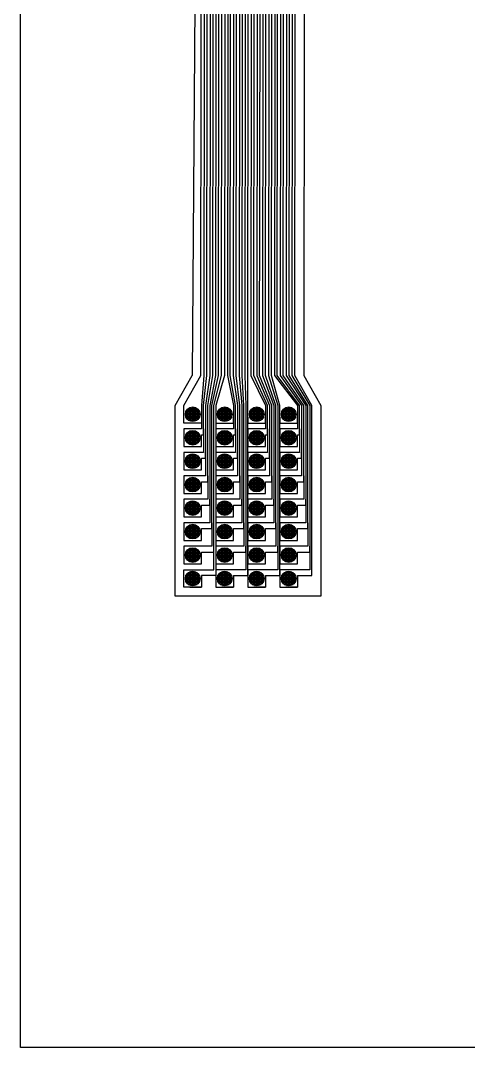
# Model space of a CAD drawing. Header units: inches. Extents: x 30.9 to 70.9, y 33.3 to 103.3.
# Drawn here: x 30.93 to 46.18, y 33.29 to 68.29 of the extents above; entities that cross this region are included whole.
import ezdxf

# ---------------------------------------------------------------- set-up
doc = ezdxf.new("R2010")
doc.units = ezdxf.units.IN
doc.header["$MEASUREMENT"] = 0
for name, color, linetype in [('Foil', 5, 'Continuous'), ('Hole', 1, 'Continuous'), ('Outline', 93, 'Continuous'), ('Raster', 2, 'Continuous')]:
    doc.layers.add(name, color=color, linetype=linetype)

msp = doc.modelspace()

# ---------------------------------------------------------------- linework, layer by layer
at = {"layer": 'Foil'}
for p, q in [((30.927, 33.286), (30.927, 103.286)), ((37.07, 56.191), (37.095, 83.234)), ((37.195, 83.234), (37.17, 56.191)), ((37.27, 56.191), (37.295, 83.234)), ((37.395, 83.234), (37.37, 56.191)), ((37.47, 56.191), (37.495, 83.234)), ((37.595, 83.234), (37.57, 56.191)), ((37.67, 56.191), (37.695, 83.234)), ((37.77, 56.191), (37.795, 83.234)), ((37.895, 83.234), (37.87, 56.191)), ((37.995, 83.234), (37.97, 56.191)), ((38.07, 56.191), (38.095, 83.234)), ((38.195, 83.234), (38.17, 56.191)), ((38.27, 56.191), (38.295, 83.234)), ((38.395, 83.234), (38.37, 56.191)), ((38.47, 56.191), (38.495, 83.234)), ((38.595, 83.234), (38.57, 56.191)), ((38.67, 56.191), (38.695, 83.234)), ((38.795, 83.234), (38.77, 56.191)), ((38.87, 56.191), (38.895, 83.234)), ((38.995, 83.234), (38.97, 56.191)), ((39.07, 56.191), (39.095, 83.234)), ((39.195, 83.234), (39.17, 56.191)), ((39.27, 56.191), (39.295, 83.234)), ((39.395, 83.234), (39.37, 56.191)), ((39.47, 56.191), (39.495, 83.234)), ((39.595, 83.234), (39.57, 56.191)), ((39.67, 56.191), (39.695, 83.234)), ((39.795, 83.234), (39.77, 56.191)), ((39.87, 56.191), (39.895, 83.234)), ((39.995, 83.234), (39.97, 56.191)), ((40.07, 56.191), (40.095, 83.234)), ((40.195, 83.234), (40.17, 56.191)), ((40.27, 56.191), (40.295, 83.234)), ((36.49, 55.169), (37.07, 56.191)), ((37.17, 56.191), (37.09, 55.169)), ((37.16, 55.169), (37.27, 56.191)), ((37.37, 56.191), (37.23, 55.169)), ((37.3, 55.169), (37.47, 56.191)), ((37.57, 56.191), (37.37, 55.169)), ((37.44, 55.169), (37.67, 56.191)), ((37.51, 55.169), (37.77, 56.191)), ((37.87, 56.191), (37.58, 55.169)), ((37.97, 56.191), (38.18, 55.169)), ((38.25, 55.169), (38.07, 56.191)), ((38.17, 56.191), (38.32, 55.169)), ((38.39, 55.169), (38.27, 56.191)), ((38.37, 56.191), (38.46, 55.169)), ((38.53, 55.169), (38.47, 56.191)), ((38.57, 56.191), (38.6, 55.169)), ((38.67, 55.169), (38.67, 56.191)), ((38.77, 56.191), (39.27, 55.169)), ((39.34, 55.169), (38.87, 56.191)), ((38.97, 56.191), (39.41, 55.169)), ((39.48, 55.169), (39.07, 56.191)), ((39.17, 56.191), (39.55, 55.169)), ((39.62, 55.169), (39.27, 56.191)), ((39.37, 56.191), (39.69, 55.169)), ((39.76, 55.169), (39.47, 56.191)), ((39.57, 56.191), (40.36, 55.169)), ((40.43, 55.169), (39.67, 56.191)), ((39.77, 56.191), (40.5, 55.169)), ((40.57, 55.169), (39.87, 56.191)), ((39.97, 56.191), (40.64, 55.169)), ((40.71, 55.169), (40.07, 56.191)), ((40.17, 56.191), (40.78, 55.169)), ((40.85, 55.169), (40.27, 56.191)), ((36.49, 54.569), (36.49, 55.169)), ((37.09, 55.169), (37.09, 54.369)), ((37.16, 54.169), (37.16, 55.169)), ((37.23, 55.169), (37.23, 52.769)), ((37.3, 52.569), (37.3, 55.169)), ((37.37, 55.169), (37.37, 51.169)), ((37.44, 50.969), (37.44, 55.169)), ((37.51, 49.569), (37.51, 55.169)), ((37.58, 55.169), (37.58, 49.369)), ((38.18, 55.169), (38.18, 54.369)), ((38.25, 54.169), (38.25, 55.169)), ((38.32, 55.169), (38.32, 52.769)), ((38.39, 52.569), (38.39, 55.169)), ((38.46, 55.169), (38.46, 51.169)), ((38.53, 50.969), (38.53, 55.169)), ((38.6, 55.169), (38.6, 49.569)), ((38.67, 49.369), (38.67, 55.169)), ((39.27, 55.169), (39.27, 54.369)), ((39.34, 54.169), (39.34, 55.169)), ((39.41, 55.169), (39.41, 52.769)), ((39.48, 52.569), (39.48, 55.169)), ((39.55, 55.169), (39.55, 51.169)), ((39.62, 50.969), (39.62, 55.169)), ((39.69, 55.169), (39.69, 49.569)), ((39.76, 49.369), (39.76, 55.169)), ((40.36, 55.169), (40.36, 54.369)), ((40.43, 54.169), (40.43, 55.169)), ((40.5, 55.169), (40.5, 52.769)), ((40.57, 52.569), (40.57, 55.169)), ((40.64, 55.169), (40.64, 51.169)), ((40.71, 50.969), (40.71, 55.169)), ((40.78, 55.169), (40.78, 49.569)), ((40.85, 49.369), (40.85, 55.169)), ((37.09, 54.769), (37.09, 54.569)), ((37.58, 54.769), (37.58, 54.569)), ((38.18, 54.569), (38.18, 54.769)), ((38.67, 54.769), (38.67, 54.569)), ((39.27, 54.569), (39.27, 54.769)), ((39.76, 54.769), (39.76, 54.569)), ((40.36, 54.569), (40.36, 54.769)), ((37.09, 54.569), (36.49, 54.569)), ((36.49, 54.369), (36.49, 53.769)), ((37.09, 54.369), (36.49, 54.369)), ((37.16, 54.369), (37.16, 54.169)), ((37.58, 54.569), (38.18, 54.569)), ((38.18, 54.369), (37.58, 54.369)), ((37.58, 54.369), (37.58, 53.769)), ((38.25, 54.369), (38.25, 54.169)), ((38.67, 54.569), (39.27, 54.569)), ((39.27, 54.369), (38.67, 54.369)), ((38.67, 54.369), (38.67, 53.769)), ((39.34, 54.369), (39.34, 54.169)), ((39.76, 54.569), (40.36, 54.569)), ((40.36, 54.369), (39.76, 54.369)), ((39.76, 54.369), (39.76, 53.769)), ((40.43, 54.369), (40.43, 54.169)), ((37.09, 53.769), (37.09, 54.169)), ((37.09, 54.169), (37.16, 54.169)), ((37.16, 54.169), (37.16, 53.569)), ((38.18, 53.769), (38.18, 54.169)), ((38.18, 54.169), (38.25, 54.169)), ((38.25, 54.169), (38.25, 53.569)), ((39.27, 53.769), (39.27, 54.169)), ((39.27, 54.169), (39.34, 54.169)), ((39.34, 54.169), (39.34, 53.569)), ((40.36, 53.769), (40.36, 54.169)), ((40.36, 54.169), (40.43, 54.169)), ((40.43, 54.169), (40.43, 53.569)), ((36.49, 53.769), (37.09, 53.769)), ((37.16, 53.569), (36.49, 53.569)), ((36.49, 53.569), (36.49, 52.969)), ((37.23, 53.369), (37.23, 53.569)), ((37.58, 53.769), (38.18, 53.769)), ((38.25, 53.569), (37.58, 53.569)), ((37.58, 53.569), (37.58, 52.969)), ((38.32, 53.369), (38.32, 53.569)), ((38.67, 53.769), (39.27, 53.769)), ((39.34, 53.569), (38.67, 53.569)), ((38.67, 53.569), (38.67, 52.969)), ((39.41, 53.369), (39.41, 53.569)), ((39.76, 53.769), (40.36, 53.769)), ((40.43, 53.569), (39.76, 53.569)), ((39.76, 53.569), (39.76, 52.969)), ((40.5, 53.369), (40.5, 53.569)), ((37.09, 52.969), (37.09, 53.369)), ((37.09, 53.369), (37.23, 53.369)), ((38.18, 52.969), (38.18, 53.369)), ((38.18, 53.369), (38.32, 53.369)), ((39.27, 52.969), (39.27, 53.369)), ((39.27, 53.369), (39.41, 53.369)), ((40.36, 52.969), (40.36, 53.369)), ((40.36, 53.369), (40.5, 53.369)), ((36.49, 52.969), (37.09, 52.969)), ((37.58, 52.969), (38.18, 52.969)), ((38.67, 52.969), (39.27, 52.969)), ((39.76, 52.969), (40.36, 52.969)), ((37.23, 52.769), (36.49, 52.769)), ((36.49, 52.769), (36.49, 52.169)), ((37.09, 52.169), (37.09, 52.569)), ((37.09, 52.569), (37.3, 52.569)), ((37.3, 52.769), (37.3, 52.569)), ((37.3, 52.569), (37.3, 51.969)), ((38.32, 52.769), (37.58, 52.769)), ((37.58, 52.769), (37.58, 52.169)), ((38.18, 52.169), (38.18, 52.569)), ((38.18, 52.569), (38.39, 52.569)), ((38.39, 52.769), (38.39, 52.569)), ((38.39, 52.569), (38.39, 51.969)), ((39.41, 52.769), (38.67, 52.769)), ((38.67, 52.769), (38.67, 52.169)), ((39.27, 52.169), (39.27, 52.569)), ((39.27, 52.569), (39.48, 52.569)), ((39.48, 52.769), (39.48, 52.569)), ((39.48, 52.569), (39.48, 51.969)), ((40.5, 52.769), (39.76, 52.769)), ((39.76, 52.769), (39.76, 52.169)), ((40.36, 52.169), (40.36, 52.569)), ((40.36, 52.569), (40.57, 52.569)), ((40.57, 52.769), (40.57, 52.569)), ((40.57, 52.569), (40.57, 51.969)), ((36.49, 52.169), (37.09, 52.169)), ((37.58, 52.169), (38.18, 52.169)), ((38.67, 52.169), (39.27, 52.169)), ((39.76, 52.169), (40.36, 52.169)), ((37.3, 51.969), (36.49, 51.969)), ((36.49, 51.969), (36.49, 51.369)), ((37.37, 51.769), (37.37, 51.969)), ((38.39, 51.969), (37.58, 51.969)), ((37.58, 51.969), (37.58, 51.369)), ((38.46, 51.769), (38.46, 51.969)), ((39.48, 51.969), (38.67, 51.969)), ((38.67, 51.969), (38.67, 51.369)), ((39.55, 51.769), (39.55, 51.969)), ((40.57, 51.969), (39.76, 51.969)), ((39.76, 51.969), (39.76, 51.369)), ((40.64, 51.769), (40.64, 51.969)), ((37.09, 51.369), (37.09, 51.769)), ((37.09, 51.769), (37.37, 51.769)), ((38.18, 51.369), (38.18, 51.769)), ((38.18, 51.769), (38.46, 51.769)), ((39.27, 51.369), (39.27, 51.769)), ((39.27, 51.769), (39.55, 51.769)), ((40.36, 51.369), (40.36, 51.769)), ((40.36, 51.769), (40.64, 51.769)), ((36.49, 51.369), (37.09, 51.369)), ((37.37, 51.169), (36.49, 51.169)), ((36.49, 51.169), (36.49, 50.569)), ((37.44, 51.169), (37.44, 50.969)), ((37.58, 51.369), (38.18, 51.369)), ((38.46, 51.169), (37.58, 51.169)), ((37.58, 51.169), (37.58, 50.569)), ((38.53, 51.169), (38.53, 50.969)), ((38.67, 51.369), (39.27, 51.369)), ((39.55, 51.169), (38.67, 51.169)), ((38.67, 51.169), (38.67, 50.569)), ((39.62, 51.169), (39.62, 50.969)), ((39.76, 51.369), (40.36, 51.369)), ((40.64, 51.169), (39.76, 51.169)), ((39.76, 51.169), (39.76, 50.569)), ((40.71, 51.169), (40.71, 50.969)), ((37.09, 50.569), (37.09, 50.969)), ((37.09, 50.969), (37.44, 50.969)), ((37.44, 50.969), (37.44, 50.369)), ((38.18, 50.569), (38.18, 50.969)), ((38.18, 50.969), (38.53, 50.969)), ((38.53, 50.969), (38.53, 50.369)), ((39.27, 50.569), (39.27, 50.969)), ((39.27, 50.969), (39.62, 50.969)), ((39.62, 50.969), (39.62, 50.369)), ((40.36, 50.569), (40.36, 50.969)), ((40.36, 50.969), (40.71, 50.969)), ((40.71, 50.969), (40.71, 50.369)), ((36.49, 50.569), (37.09, 50.569)), ((37.58, 50.569), (38.18, 50.569)), ((38.67, 50.569), (39.27, 50.569)), ((39.76, 50.569), (40.36, 50.569)), ((37.44, 50.369), (36.49, 50.369)), ((36.49, 50.369), (36.49, 49.769)), ((37.09, 49.769), (37.09, 50.169)), ((37.09, 50.169), (37.51, 50.169)), ((37.51, 50.169), (37.51, 50.369)), ((38.53, 50.369), (37.58, 50.369)), ((37.58, 50.369), (37.58, 49.769)), ((38.18, 49.769), (38.18, 50.169)), ((38.18, 50.169), (38.6, 50.169)), ((38.6, 50.169), (38.6, 50.369)), ((39.62, 50.369), (38.67, 50.369)), ((38.67, 50.369), (38.67, 49.769)), ((39.27, 49.769), (39.27, 50.169)), ((39.27, 50.169), (39.69, 50.169)), ((39.69, 50.169), (39.69, 50.369)), ((40.71, 50.369), (39.76, 50.369)), ((39.76, 50.369), (39.76, 49.769)), ((40.36, 49.769), (40.36, 50.169)), ((40.36, 50.169), (40.78, 50.169)), ((40.78, 50.169), (40.78, 50.369)), ((36.49, 49.769), (37.09, 49.769)), ((37.58, 49.769), (38.18, 49.769)), ((38.67, 49.769), (39.27, 49.769)), ((39.76, 49.769), (40.36, 49.769)), ((36.49, 48.969), (36.49, 49.569)), ((36.49, 49.569), (37.51, 49.569)), ((37.58, 49.369), (37.09, 49.369)), ((37.09, 49.369), (37.09, 48.969)), ((38.6, 49.569), (37.58, 49.569)), ((37.58, 49.569), (37.58, 48.969)), ((38.18, 49.369), (38.67, 49.369)), ((39.69, 49.569), (38.67, 49.569)), ((38.67, 49.569), (38.67, 48.969)), ((39.27, 49.369), (39.76, 49.369)), ((40.78, 49.569), (39.76, 49.569)), ((39.76, 49.569), (39.76, 48.969)), ((40.36, 49.369), (40.85, 49.369)), ((37.09, 48.969), (36.49, 48.969)), ((36.69, 48.969), (37.09, 48.969)), ((37.58, 48.969), (38.18, 48.969)), ((38.18, 48.969), (37.78, 48.969)), ((38.67, 48.969), (39.27, 48.969)), ((39.27, 48.969), (38.87, 48.969)), ((39.76, 48.969), (40.36, 48.969)), ((40.36, 48.969), (39.96, 48.969)), ((70.927, 33.286), (30.927, 33.286))]:
    msp.add_line(p, q, dxfattribs=at)
for points in [[(38.18, 49.369), (38.18, 48.969)], [(39.27, 49.369), (39.27, 48.969)], [(40.36, 49.369), (40.36, 48.969)]]:
    msp.add_lwpolyline(points, dxfattribs=at)
at = {"layer": 'Hole'}
for p, q in [((30.927, 33.286), (30.927, 103.286)), ((70.927, 33.286), (30.927, 33.286))]:
    msp.add_line(p, q, dxfattribs=at)
for centre in [(36.79, 54.869), (37.88, 54.869), (38.97, 54.869), (40.06, 54.869), (36.79, 54.069), (37.88, 54.069), (38.97, 54.069), (40.06, 54.069), (36.79, 53.269), (37.88, 53.269), (38.97, 53.269), (40.06, 53.269), (36.79, 52.469), (37.88, 52.469), (38.97, 52.469), (40.06, 52.469), (36.79, 51.669), (37.88, 51.669), (38.97, 51.669), (40.06, 51.669), (36.79, 50.869), (37.88, 50.869), (38.97, 50.869), (40.06, 50.869), (36.79, 50.069), (37.88, 50.069), (38.97, 50.069), (40.06, 50.069), (36.79, 49.269), (37.88, 49.269), (38.97, 49.269), (40.06, 49.269)]:
    msp.add_circle(centre, 0.25, dxfattribs=at)
at = {"layer": 'Outline'}
for p, q in [((30.927, 33.286), (30.927, 103.286)), ((40.595, 82.934), (40.57, 56.191)), ((36.19, 55.169), (36.77, 56.191)), ((40.57, 56.191), (41.15, 55.169)), ((36.19, 48.669), (36.19, 55.169)), ((41.15, 55.169), (41.15, 48.669)), ((41.15, 48.669), (36.19, 48.669)), ((70.927, 33.286), (30.927, 33.286))]:
    msp.add_line(p, q, dxfattribs=at)
msp.add_lwpolyline([(36.995, 87.834), (36.77, 56.191)], dxfattribs=at)
at = {"layer": 'Raster'}
for p, q in [((30.927, 33.286), (30.927, 103.286)), ((36.561, 54.969), (37.019, 54.969)), ((36.59, 54.719), (36.59, 55.019)), ((36.59, 55.019), (36.99, 55.019)), ((36.64, 54.669), (36.64, 55.069)), ((36.64, 55.069), (36.94, 55.069)), ((36.69, 54.64), (36.69, 55.098)), ((36.74, 54.624), (36.74, 55.114)), ((36.79, 54.619), (36.79, 55.119)), ((36.84, 54.624), (36.84, 55.114)), ((36.89, 54.64), (36.89, 55.098)), ((36.94, 54.669), (36.94, 55.069)), ((36.99, 54.719), (36.99, 55.019)), ((37.651, 54.969), (38.109, 54.969)), ((37.68, 54.719), (37.68, 55.019)), ((37.68, 55.019), (38.08, 55.019)), ((37.73, 54.669), (37.73, 55.069)), ((37.73, 55.069), (38.03, 55.069)), ((37.78, 54.64), (37.78, 55.098)), ((37.83, 54.624), (37.83, 55.114)), ((37.88, 54.619), (37.88, 55.119)), ((37.93, 54.624), (37.93, 55.114)), ((37.98, 54.64), (37.98, 55.098)), ((38.03, 54.669), (38.03, 55.069)), ((38.08, 54.719), (38.08, 55.019)), ((38.741, 54.969), (39.199, 54.969)), ((38.77, 54.719), (38.77, 55.019)), ((38.77, 55.019), (39.17, 55.019)), ((38.82, 54.669), (38.82, 55.069)), ((38.82, 55.069), (39.12, 55.069)), ((38.87, 54.64), (38.87, 55.098)), ((38.92, 54.624), (38.92, 55.114)), ((38.97, 54.619), (38.97, 55.119)), ((39.02, 54.624), (39.02, 55.114)), ((39.07, 54.64), (39.07, 55.098)), ((39.12, 54.669), (39.12, 55.069)), ((39.17, 54.719), (39.17, 55.019)), ((39.831, 54.969), (40.289, 54.969)), ((39.86, 54.719), (39.86, 55.019)), ((39.86, 55.019), (40.26, 55.019)), ((39.91, 54.669), (39.91, 55.069)), ((39.91, 55.069), (40.21, 55.069)), ((39.96, 54.64), (39.96, 55.098)), ((40.01, 54.624), (40.01, 55.114)), ((40.06, 54.619), (40.06, 55.119)), ((40.11, 54.624), (40.11, 55.114)), ((40.16, 54.64), (40.16, 55.098)), ((40.21, 54.669), (40.21, 55.069)), ((40.26, 54.719), (40.26, 55.019)), ((36.54, 54.869), (37.04, 54.869)), ((36.545, 54.919), (37.035, 54.919)), ((36.545, 54.819), (37.035, 54.819)), ((36.561, 54.769), (37.019, 54.769)), ((36.59, 54.719), (36.99, 54.719)), ((36.64, 54.669), (36.94, 54.669)), ((37.63, 54.869), (38.13, 54.869)), ((37.635, 54.919), (38.125, 54.919)), ((37.635, 54.819), (38.125, 54.819)), ((37.651, 54.769), (38.109, 54.769)), ((37.68, 54.719), (38.08, 54.719)), ((37.73, 54.669), (38.03, 54.669)), ((38.72, 54.869), (39.22, 54.869)), ((38.725, 54.919), (39.215, 54.919)), ((38.725, 54.819), (39.215, 54.819)), ((38.741, 54.769), (39.199, 54.769)), ((38.77, 54.719), (39.17, 54.719)), ((38.82, 54.669), (39.12, 54.669)), ((39.81, 54.869), (40.31, 54.869)), ((39.815, 54.919), (40.305, 54.919)), ((39.815, 54.819), (40.305, 54.819)), ((39.831, 54.769), (40.289, 54.769)), ((39.86, 54.719), (40.26, 54.719)), ((39.91, 54.669), (40.21, 54.669)), ((36.64, 53.869), (36.64, 54.269)), ((36.64, 54.269), (36.94, 54.269)), ((36.69, 53.84), (36.69, 54.298)), ((36.74, 53.824), (36.74, 54.314)), ((36.79, 53.819), (36.79, 54.319)), ((36.84, 53.824), (36.84, 54.314)), ((36.89, 53.84), (36.89, 54.298)), ((36.94, 53.869), (36.94, 54.269)), ((37.73, 53.869), (37.73, 54.269)), ((37.73, 54.269), (38.03, 54.269)), ((37.78, 53.84), (37.78, 54.298)), ((37.83, 53.824), (37.83, 54.314)), ((37.88, 53.819), (37.88, 54.319)), ((37.93, 53.824), (37.93, 54.314)), ((37.98, 53.84), (37.98, 54.298)), ((38.03, 53.869), (38.03, 54.269)), ((38.82, 53.869), (38.82, 54.269)), ((38.82, 54.269), (39.12, 54.269)), ((38.87, 53.84), (38.87, 54.298)), ((38.92, 53.824), (38.92, 54.314)), ((38.97, 53.819), (38.97, 54.319)), ((39.02, 53.824), (39.02, 54.314)), ((39.07, 53.84), (39.07, 54.298)), ((39.12, 53.869), (39.12, 54.269)), ((39.91, 53.869), (39.91, 54.269)), ((39.91, 54.269), (40.21, 54.269)), ((39.96, 53.84), (39.96, 54.298)), ((40.01, 53.824), (40.01, 54.314)), ((40.06, 53.819), (40.06, 54.319)), ((40.11, 53.824), (40.11, 54.314)), ((40.16, 53.84), (40.16, 54.298)), ((40.21, 53.869), (40.21, 54.269)), ((36.54, 54.069), (37.04, 54.069)), ((36.545, 54.119), (37.035, 54.119)), ((36.545, 54.019), (37.035, 54.019)), ((36.561, 54.169), (37.019, 54.169)), ((36.561, 53.969), (37.019, 53.969)), ((36.59, 53.919), (36.59, 54.219)), ((36.59, 54.219), (36.99, 54.219)), ((36.59, 53.919), (36.99, 53.919)), ((36.99, 53.919), (36.99, 54.219)), ((37.63, 54.069), (38.13, 54.069)), ((37.635, 54.119), (38.125, 54.119)), ((37.635, 54.019), (38.125, 54.019)), ((37.651, 54.169), (38.109, 54.169)), ((37.651, 53.969), (38.109, 53.969)), ((37.68, 53.919), (37.68, 54.219)), ((37.68, 54.219), (38.08, 54.219)), ((37.68, 53.919), (38.08, 53.919)), ((38.08, 53.919), (38.08, 54.219)), ((38.72, 54.069), (39.22, 54.069)), ((38.725, 54.119), (39.215, 54.119)), ((38.725, 54.019), (39.215, 54.019)), ((38.741, 54.169), (39.199, 54.169)), ((38.741, 53.969), (39.199, 53.969)), ((38.77, 53.919), (38.77, 54.219)), ((38.77, 54.219), (39.17, 54.219)), ((38.77, 53.919), (39.17, 53.919)), ((39.17, 53.919), (39.17, 54.219)), ((39.81, 54.069), (40.31, 54.069)), ((39.815, 54.119), (40.305, 54.119)), ((39.815, 54.019), (40.305, 54.019)), ((39.831, 54.169), (40.289, 54.169)), ((39.831, 53.969), (40.289, 53.969)), ((39.86, 53.919), (39.86, 54.219)), ((39.86, 54.219), (40.26, 54.219)), ((39.86, 53.919), (40.26, 53.919)), ((40.26, 53.919), (40.26, 54.219)), ((36.64, 53.869), (36.94, 53.869)), ((37.73, 53.869), (38.03, 53.869)), ((38.82, 53.869), (39.12, 53.869)), ((39.91, 53.869), (40.21, 53.869)), ((36.54, 53.269), (37.04, 53.269)), ((36.545, 53.319), (37.035, 53.319)), ((36.545, 53.219), (37.035, 53.219)), ((36.561, 53.369), (37.019, 53.369)), ((36.59, 53.119), (36.59, 53.419)), ((36.59, 53.419), (36.99, 53.419)), ((36.64, 53.069), (36.64, 53.469)), ((36.64, 53.469), (36.94, 53.469)), ((36.69, 53.04), (36.69, 53.498)), ((36.74, 53.024), (36.74, 53.514)), ((36.79, 53.019), (36.79, 53.519)), ((36.84, 53.024), (36.84, 53.514)), ((36.89, 53.04), (36.89, 53.498)), ((36.94, 53.069), (36.94, 53.469)), ((36.99, 53.119), (36.99, 53.419)), ((37.63, 53.269), (38.13, 53.269)), ((37.635, 53.319), (38.125, 53.319)), ((37.635, 53.219), (38.125, 53.219)), ((37.651, 53.369), (38.109, 53.369)), ((37.68, 53.119), (37.68, 53.419)), ((37.68, 53.419), (38.08, 53.419)), ((37.73, 53.069), (37.73, 53.469)), ((37.73, 53.469), (38.03, 53.469)), ((37.78, 53.04), (37.78, 53.498)), ((37.83, 53.024), (37.83, 53.514)), ((37.88, 53.019), (37.88, 53.519)), ((37.93, 53.024), (37.93, 53.514)), ((37.98, 53.04), (37.98, 53.498)), ((38.03, 53.069), (38.03, 53.469)), ((38.08, 53.119), (38.08, 53.419)), ((38.72, 53.269), (39.22, 53.269)), ((38.725, 53.319), (39.215, 53.319)), ((38.725, 53.219), (39.215, 53.219)), ((38.741, 53.369), (39.199, 53.369)), ((38.77, 53.119), (38.77, 53.419)), ((38.77, 53.419), (39.17, 53.419)), ((38.82, 53.069), (38.82, 53.469)), ((38.82, 53.469), (39.12, 53.469)), ((38.87, 53.04), (38.87, 53.498)), ((38.92, 53.024), (38.92, 53.514)), ((38.97, 53.019), (38.97, 53.519)), ((39.02, 53.024), (39.02, 53.514)), ((39.07, 53.04), (39.07, 53.498)), ((39.12, 53.069), (39.12, 53.469)), ((39.17, 53.119), (39.17, 53.419)), ((39.81, 53.269), (40.31, 53.269)), ((39.815, 53.319), (40.305, 53.319)), ((39.815, 53.219), (40.305, 53.219)), ((39.831, 53.369), (40.289, 53.369)), ((39.86, 53.119), (39.86, 53.419)), ((39.86, 53.419), (40.26, 53.419)), ((39.91, 53.069), (39.91, 53.469)), ((39.91, 53.469), (40.21, 53.469)), ((39.96, 53.04), (39.96, 53.498)), ((40.01, 53.024), (40.01, 53.514)), ((40.06, 53.019), (40.06, 53.519)), ((40.11, 53.024), (40.11, 53.514)), ((40.16, 53.04), (40.16, 53.498)), ((40.21, 53.069), (40.21, 53.469)), ((40.26, 53.119), (40.26, 53.419)), ((36.561, 53.169), (37.019, 53.169)), ((36.59, 53.119), (36.99, 53.119)), ((36.64, 53.069), (36.94, 53.069)), ((37.651, 53.169), (38.109, 53.169)), ((37.68, 53.119), (38.08, 53.119)), ((37.73, 53.069), (38.03, 53.069)), ((38.741, 53.169), (39.199, 53.169)), ((38.77, 53.119), (39.17, 53.119)), ((38.82, 53.069), (39.12, 53.069)), ((39.831, 53.169), (40.289, 53.169)), ((39.86, 53.119), (40.26, 53.119)), ((39.91, 53.069), (40.21, 53.069)), ((36.545, 52.519), (37.035, 52.519)), ((36.561, 52.569), (37.019, 52.569)), ((36.59, 52.319), (36.59, 52.619)), ((36.59, 52.619), (36.99, 52.619)), ((36.64, 52.269), (36.64, 52.669)), ((36.64, 52.669), (36.94, 52.669)), ((36.69, 52.24), (36.69, 52.698)), ((36.74, 52.224), (36.74, 52.714)), ((36.79, 52.219), (36.79, 52.719)), ((36.84, 52.224), (36.84, 52.714)), ((36.89, 52.24), (36.89, 52.698)), ((36.94, 52.269), (36.94, 52.669)), ((36.99, 52.319), (36.99, 52.619)), ((37.635, 52.519), (38.125, 52.519)), ((37.651, 52.569), (38.109, 52.569)), ((37.68, 52.319), (37.68, 52.619)), ((37.68, 52.619), (38.08, 52.619)), ((37.73, 52.269), (37.73, 52.669)), ((37.73, 52.669), (38.03, 52.669)), ((37.78, 52.24), (37.78, 52.698)), ((37.83, 52.224), (37.83, 52.714)), ((37.88, 52.219), (37.88, 52.719)), ((37.93, 52.224), (37.93, 52.714)), ((37.98, 52.24), (37.98, 52.698)), ((38.03, 52.269), (38.03, 52.669)), ((38.08, 52.319), (38.08, 52.619)), ((38.725, 52.519), (39.215, 52.519)), ((38.741, 52.569), (39.199, 52.569)), ((38.77, 52.319), (38.77, 52.619)), ((38.77, 52.619), (39.17, 52.619)), ((38.82, 52.269), (38.82, 52.669)), ((38.82, 52.669), (39.12, 52.669)), ((38.87, 52.24), (38.87, 52.698)), ((38.92, 52.224), (38.92, 52.714)), ((38.97, 52.219), (38.97, 52.719)), ((39.02, 52.224), (39.02, 52.714)), ((39.07, 52.24), (39.07, 52.698)), ((39.12, 52.269), (39.12, 52.669)), ((39.17, 52.319), (39.17, 52.619)), ((39.815, 52.519), (40.305, 52.519)), ((39.831, 52.569), (40.289, 52.569)), ((39.86, 52.319), (39.86, 52.619)), ((39.86, 52.619), (40.26, 52.619)), ((39.91, 52.269), (39.91, 52.669)), ((39.91, 52.669), (40.21, 52.669)), ((39.96, 52.24), (39.96, 52.698)), ((40.01, 52.224), (40.01, 52.714)), ((40.06, 52.219), (40.06, 52.719)), ((40.11, 52.224), (40.11, 52.714)), ((40.16, 52.24), (40.16, 52.698)), ((40.21, 52.269), (40.21, 52.669)), ((40.26, 52.319), (40.26, 52.619)), ((36.54, 52.469), (37.04, 52.469)), ((36.545, 52.419), (37.035, 52.419)), ((36.561, 52.369), (37.019, 52.369)), ((36.59, 52.319), (36.99, 52.319)), ((36.64, 52.269), (36.94, 52.269)), ((37.63, 52.469), (38.13, 52.469)), ((37.635, 52.419), (38.125, 52.419)), ((37.651, 52.369), (38.109, 52.369)), ((37.68, 52.319), (38.08, 52.319)), ((37.73, 52.269), (38.03, 52.269)), ((38.72, 52.469), (39.22, 52.469)), ((38.725, 52.419), (39.215, 52.419)), ((38.741, 52.369), (39.199, 52.369)), ((38.77, 52.319), (39.17, 52.319)), ((38.82, 52.269), (39.12, 52.269)), ((39.81, 52.469), (40.31, 52.469)), ((39.815, 52.419), (40.305, 52.419)), ((39.831, 52.369), (40.289, 52.369)), ((39.86, 52.319), (40.26, 52.319)), ((39.91, 52.269), (40.21, 52.269)), ((36.59, 51.519), (36.59, 51.819)), ((36.59, 51.819), (36.99, 51.819)), ((36.64, 51.469), (36.64, 51.869)), ((36.64, 51.869), (36.94, 51.869)), ((36.69, 51.44), (36.69, 51.898)), ((36.74, 51.424), (36.74, 51.914)), ((36.79, 51.419), (36.79, 51.919)), ((36.84, 51.424), (36.84, 51.914)), ((36.89, 51.44), (36.89, 51.898)), ((36.94, 51.469), (36.94, 51.869)), ((36.99, 51.519), (36.99, 51.819)), ((37.68, 51.519), (37.68, 51.819)), ((37.68, 51.819), (38.08, 51.819)), ((37.73, 51.469), (37.73, 51.869)), ((37.73, 51.869), (38.03, 51.869)), ((37.78, 51.44), (37.78, 51.898)), ((37.83, 51.424), (37.83, 51.914)), ((37.88, 51.419), (37.88, 51.919)), ((37.93, 51.424), (37.93, 51.914)), ((37.98, 51.44), (37.98, 51.898)), ((38.03, 51.469), (38.03, 51.869)), ((38.08, 51.519), (38.08, 51.819)), ((38.77, 51.519), (38.77, 51.819)), ((38.77, 51.819), (39.17, 51.819)), ((38.82, 51.469), (38.82, 51.869)), ((38.82, 51.869), (39.12, 51.869)), ((38.87, 51.44), (38.87, 51.898)), ((38.92, 51.424), (38.92, 51.914)), ((38.97, 51.419), (38.97, 51.919)), ((39.02, 51.424), (39.02, 51.914)), ((39.07, 51.44), (39.07, 51.898)), ((39.12, 51.469), (39.12, 51.869)), ((39.17, 51.519), (39.17, 51.819)), ((39.86, 51.519), (39.86, 51.819)), ((39.86, 51.819), (40.26, 51.819)), ((39.91, 51.469), (39.91, 51.869)), ((39.91, 51.869), (40.21, 51.869)), ((39.96, 51.44), (39.96, 51.898)), ((40.01, 51.424), (40.01, 51.914)), ((40.06, 51.419), (40.06, 51.919)), ((40.11, 51.424), (40.11, 51.914)), ((40.16, 51.44), (40.16, 51.898)), ((40.21, 51.469), (40.21, 51.869)), ((40.26, 51.519), (40.26, 51.819)), ((36.54, 51.669), (37.04, 51.669)), ((36.545, 51.719), (37.035, 51.719)), ((36.545, 51.619), (37.035, 51.619)), ((36.561, 51.769), (37.019, 51.769)), ((36.561, 51.569), (37.019, 51.569)), ((36.59, 51.519), (36.99, 51.519)), ((36.64, 51.469), (36.94, 51.469)), ((37.63, 51.669), (38.13, 51.669)), ((37.635, 51.719), (38.125, 51.719)), ((37.635, 51.619), (38.125, 51.619)), ((37.651, 51.769), (38.109, 51.769)), ((37.651, 51.569), (38.109, 51.569)), ((37.68, 51.519), (38.08, 51.519)), ((37.73, 51.469), (38.03, 51.469)), ((38.72, 51.669), (39.22, 51.669)), ((38.725, 51.719), (39.215, 51.719)), ((38.725, 51.619), (39.215, 51.619)), ((38.741, 51.769), (39.199, 51.769)), ((38.741, 51.569), (39.199, 51.569)), ((38.77, 51.519), (39.17, 51.519)), ((38.82, 51.469), (39.12, 51.469)), ((39.81, 51.669), (40.31, 51.669)), ((39.815, 51.719), (40.305, 51.719)), ((39.815, 51.619), (40.305, 51.619)), ((39.831, 51.769), (40.289, 51.769)), ((39.831, 51.569), (40.289, 51.569)), ((39.86, 51.519), (40.26, 51.519)), ((39.91, 51.469), (40.21, 51.469)), ((36.74, 50.624), (36.74, 51.114)), ((36.79, 50.619), (36.79, 51.119)), ((36.84, 50.624), (36.84, 51.114)), ((37.83, 50.624), (37.83, 51.114)), ((37.88, 50.619), (37.88, 51.119)), ((37.93, 50.624), (37.93, 51.114)), ((38.92, 50.624), (38.92, 51.114)), ((38.97, 50.619), (38.97, 51.119)), ((39.02, 50.624), (39.02, 51.114)), ((40.01, 50.624), (40.01, 51.114)), ((40.06, 50.619), (40.06, 51.119)), ((40.11, 50.624), (40.11, 51.114)), ((36.54, 50.869), (37.04, 50.869)), ((36.545, 50.919), (37.035, 50.919)), ((36.545, 50.819), (37.035, 50.819)), ((36.561, 50.969), (37.019, 50.969)), ((36.561, 50.769), (37.019, 50.769)), ((36.59, 50.719), (36.59, 51.019)), ((36.59, 51.019), (36.99, 51.019)), ((36.64, 50.669), (36.64, 51.069)), ((36.64, 51.069), (36.94, 51.069)), ((36.69, 50.64), (36.69, 51.098)), ((36.89, 50.64), (36.89, 51.098)), ((36.94, 50.669), (36.94, 51.069)), ((36.99, 50.719), (36.99, 51.019)), ((37.63, 50.869), (38.13, 50.869)), ((37.635, 50.919), (38.125, 50.919)), ((37.635, 50.819), (38.125, 50.819)), ((37.651, 50.969), (38.109, 50.969)), ((37.651, 50.769), (38.109, 50.769)), ((37.68, 50.719), (37.68, 51.019)), ((37.68, 51.019), (38.08, 51.019)), ((37.73, 50.669), (37.73, 51.069)), ((37.73, 51.069), (38.03, 51.069)), ((37.78, 50.64), (37.78, 51.098)), ((37.98, 50.64), (37.98, 51.098)), ((38.03, 50.669), (38.03, 51.069)), ((38.08, 50.719), (38.08, 51.019)), ((38.72, 50.869), (39.22, 50.869)), ((38.725, 50.919), (39.215, 50.919)), ((38.725, 50.819), (39.215, 50.819)), ((38.741, 50.969), (39.199, 50.969)), ((38.741, 50.769), (39.199, 50.769)), ((38.77, 50.719), (38.77, 51.019)), ((38.77, 51.019), (39.17, 51.019)), ((38.82, 50.669), (38.82, 51.069)), ((38.82, 51.069), (39.12, 51.069)), ((38.87, 50.64), (38.87, 51.098)), ((39.07, 50.64), (39.07, 51.098)), ((39.12, 50.669), (39.12, 51.069)), ((39.17, 50.719), (39.17, 51.019)), ((39.81, 50.869), (40.31, 50.869)), ((39.815, 50.919), (40.305, 50.919)), ((39.815, 50.819), (40.305, 50.819)), ((39.831, 50.969), (40.289, 50.969)), ((39.831, 50.769), (40.289, 50.769)), ((39.86, 50.719), (39.86, 51.019)), ((39.86, 51.019), (40.26, 51.019)), ((39.91, 50.669), (39.91, 51.069)), ((39.91, 51.069), (40.21, 51.069)), ((39.96, 50.64), (39.96, 51.098)), ((40.16, 50.64), (40.16, 51.098)), ((40.21, 50.669), (40.21, 51.069)), ((40.26, 50.719), (40.26, 51.019)), ((36.59, 50.719), (36.99, 50.719)), ((36.64, 50.669), (36.94, 50.669)), ((37.68, 50.719), (38.08, 50.719)), ((37.73, 50.669), (38.03, 50.669)), ((38.77, 50.719), (39.17, 50.719)), ((38.82, 50.669), (39.12, 50.669)), ((39.86, 50.719), (40.26, 50.719)), ((39.91, 50.669), (40.21, 50.669)), ((36.54, 50.069), (37.04, 50.069)), ((36.545, 50.119), (37.035, 50.119)), ((36.561, 50.169), (37.019, 50.169)), ((36.59, 49.919), (36.59, 50.219)), ((36.59, 50.219), (36.99, 50.219)), ((36.64, 49.869), (36.64, 50.269)), ((36.64, 50.269), (36.94, 50.269)), ((36.69, 49.84), (36.69, 50.298)), ((36.74, 49.824), (36.74, 50.314)), ((36.79, 49.819), (36.79, 50.319)), ((36.84, 49.824), (36.84, 50.314)), ((36.89, 49.84), (36.89, 50.298)), ((36.94, 49.869), (36.94, 50.269)), ((36.99, 49.919), (36.99, 50.219)), ((37.63, 50.069), (38.13, 50.069)), ((37.635, 50.119), (38.125, 50.119)), ((37.651, 50.169), (38.109, 50.169)), ((37.68, 49.919), (37.68, 50.219)), ((37.68, 50.219), (38.08, 50.219)), ((37.73, 49.869), (37.73, 50.269)), ((37.73, 50.269), (38.03, 50.269)), ((37.78, 49.84), (37.78, 50.298)), ((37.83, 49.824), (37.83, 50.314)), ((37.88, 49.819), (37.88, 50.319)), ((37.93, 49.824), (37.93, 50.314)), ((37.98, 49.84), (37.98, 50.298)), ((38.03, 49.869), (38.03, 50.269)), ((38.08, 49.919), (38.08, 50.219)), ((38.72, 50.069), (39.22, 50.069)), ((38.725, 50.119), (39.215, 50.119)), ((38.741, 50.169), (39.199, 50.169)), ((38.77, 49.919), (38.77, 50.219)), ((38.77, 50.219), (39.17, 50.219)), ((38.82, 49.869), (38.82, 50.269)), ((38.82, 50.269), (39.12, 50.269)), ((38.87, 49.84), (38.87, 50.298)), ((38.92, 49.824), (38.92, 50.314)), ((38.97, 49.819), (38.97, 50.319)), ((39.02, 49.824), (39.02, 50.314)), ((39.07, 49.84), (39.07, 50.298)), ((39.12, 49.869), (39.12, 50.269)), ((39.17, 49.919), (39.17, 50.219)), ((39.81, 50.069), (40.31, 50.069)), ((39.815, 50.119), (40.305, 50.119)), ((39.831, 50.169), (40.289, 50.169)), ((39.86, 49.919), (39.86, 50.219)), ((39.86, 50.219), (40.26, 50.219)), ((39.91, 49.869), (39.91, 50.269)), ((39.91, 50.269), (40.21, 50.269)), ((39.96, 49.84), (39.96, 50.298)), ((40.01, 49.824), (40.01, 50.314)), ((40.06, 49.819), (40.06, 50.319)), ((40.11, 49.824), (40.11, 50.314)), ((40.16, 49.84), (40.16, 50.298)), ((40.21, 49.869), (40.21, 50.269)), ((40.26, 49.919), (40.26, 50.219)), ((36.545, 50.019), (37.035, 50.019)), ((36.561, 49.969), (37.019, 49.969)), ((36.59, 49.919), (36.99, 49.919)), ((36.64, 49.869), (36.94, 49.869)), ((37.635, 50.019), (38.125, 50.019)), ((37.651, 49.969), (38.109, 49.969)), ((37.68, 49.919), (38.08, 49.919)), ((37.73, 49.869), (38.03, 49.869)), ((38.725, 50.019), (39.215, 50.019)), ((38.741, 49.969), (39.199, 49.969)), ((38.77, 49.919), (39.17, 49.919)), ((38.82, 49.869), (39.12, 49.869)), ((39.815, 50.019), (40.305, 50.019)), ((39.831, 49.969), (40.289, 49.969)), ((39.86, 49.919), (40.26, 49.919)), ((39.91, 49.869), (40.21, 49.869)), ((36.561, 49.369), (37.019, 49.369)), ((36.59, 49.119), (36.59, 49.419)), ((36.59, 49.419), (36.99, 49.419)), ((36.64, 49.069), (36.64, 49.469)), ((36.64, 49.469), (36.94, 49.469)), ((36.69, 49.04), (36.69, 49.498)), ((36.74, 49.024), (36.74, 49.514)), ((36.79, 49.019), (36.79, 49.519)), ((36.84, 49.024), (36.84, 49.514)), ((36.89, 49.04), (36.89, 49.498)), ((36.94, 49.069), (36.94, 49.469)), ((36.99, 49.119), (36.99, 49.419)), ((37.651, 49.369), (38.109, 49.369)), ((37.68, 49.119), (37.68, 49.419)), ((37.68, 49.419), (38.08, 49.419)), ((37.73, 49.069), (37.73, 49.469)), ((37.73, 49.469), (38.03, 49.469)), ((37.78, 49.04), (37.78, 49.498)), ((37.83, 49.024), (37.83, 49.514)), ((37.88, 49.019), (37.88, 49.519)), ((37.93, 49.024), (37.93, 49.514)), ((37.98, 49.04), (37.98, 49.498)), ((38.03, 49.069), (38.03, 49.469)), ((38.08, 49.119), (38.08, 49.419)), ((38.741, 49.369), (39.199, 49.369)), ((38.77, 49.119), (38.77, 49.419)), ((38.77, 49.419), (39.17, 49.419)), ((38.82, 49.069), (38.82, 49.469)), ((38.82, 49.469), (39.12, 49.469)), ((38.87, 49.04), (38.87, 49.498)), ((38.92, 49.024), (38.92, 49.514)), ((38.97, 49.019), (38.97, 49.519)), ((39.02, 49.024), (39.02, 49.514)), ((39.07, 49.04), (39.07, 49.498)), ((39.12, 49.069), (39.12, 49.469)), ((39.17, 49.119), (39.17, 49.419)), ((39.831, 49.369), (40.289, 49.369)), ((39.86, 49.119), (39.86, 49.419)), ((39.86, 49.419), (40.26, 49.419)), ((39.91, 49.069), (39.91, 49.469)), ((39.91, 49.469), (40.21, 49.469)), ((39.96, 49.04), (39.96, 49.498)), ((40.01, 49.024), (40.01, 49.514)), ((40.06, 49.019), (40.06, 49.519)), ((40.11, 49.024), (40.11, 49.514)), ((40.16, 49.04), (40.16, 49.498)), ((40.21, 49.069), (40.21, 49.469)), ((40.26, 49.119), (40.26, 49.419)), ((36.54, 49.269), (37.04, 49.269)), ((36.545, 49.319), (37.035, 49.319)), ((36.545, 49.219), (37.035, 49.219)), ((36.561, 49.169), (37.019, 49.169)), ((36.59, 49.119), (36.99, 49.119)), ((36.64, 49.069), (36.94, 49.069)), ((37.63, 49.269), (38.13, 49.269)), ((37.635, 49.319), (38.125, 49.319)), ((37.635, 49.219), (38.125, 49.219)), ((37.651, 49.169), (38.109, 49.169)), ((37.68, 49.119), (38.08, 49.119)), ((37.73, 49.069), (38.03, 49.069)), ((38.72, 49.269), (39.22, 49.269)), ((38.725, 49.319), (39.215, 49.319)), ((38.725, 49.219), (39.215, 49.219)), ((38.741, 49.169), (39.199, 49.169)), ((38.77, 49.119), (39.17, 49.119)), ((38.82, 49.069), (39.12, 49.069)), ((39.81, 49.269), (40.31, 49.269)), ((39.815, 49.319), (40.305, 49.319)), ((39.815, 49.219), (40.305, 49.219)), ((39.831, 49.169), (40.289, 49.169)), ((39.86, 49.119), (40.26, 49.119)), ((39.91, 49.069), (40.21, 49.069)), ((70.927, 33.286), (30.927, 33.286))]:
    msp.add_line(p, q, dxfattribs=at)

doc.saveas('drawing.dxf')
